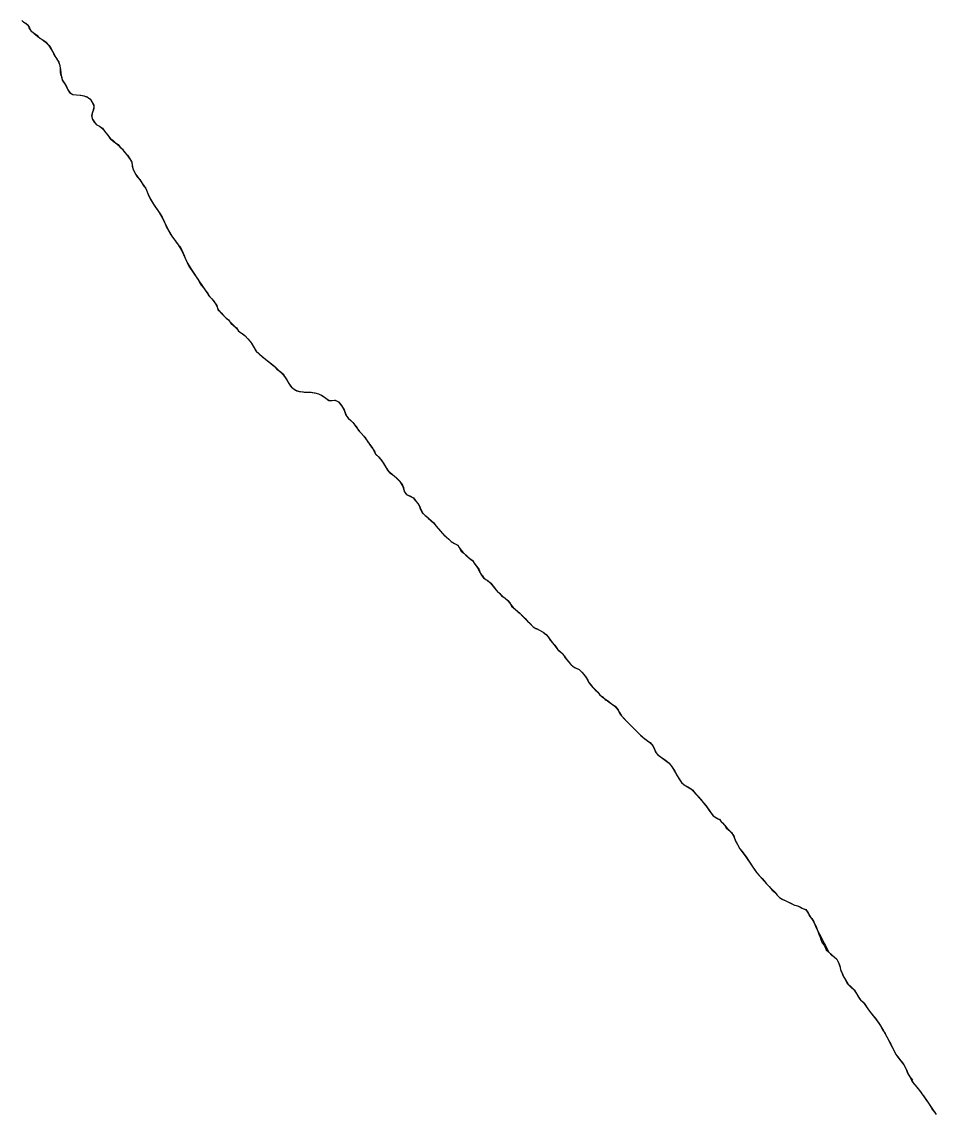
# Model space of a CAD drawing. Header units: inches. Extents: x 11258954 to 11313122, y 3645444 to 3695200.
# Drawn here: x 11298700 to 11300173, y 3671711 to 3673470 of the extents above; entities that cross this region are included whole.
import ezdxf

# ---------------------------------------------------------------- set-up
doc = ezdxf.new("R2010")
doc.units = ezdxf.units.IN
doc.header["$MEASUREMENT"] = 0
for name, color, linetype in [('CorporateLimit', 22, 'Continuous'), ('EnterpriseZone', 103, 'Continuous'), ('VotingPrecinct', 233, 'Continuous'), ('Ward', 133, 'Continuous')]:
    doc.layers.add(name, color=color, linetype=linetype)

msp = doc.modelspace()

# ---------------------------------------------------------------- linework, layer by layer
at = {"layer": 'CorporateLimit'}
msp.add_polyline3d([(11298700, 3673472.5, 0), (11298702, 3673470.5, 0), (11298706, 3673468.5, 0), (11298710, 3673465, 0), (11298712, 3673460, 0), (11298715, 3673455.5, 0), (11298720, 3673452, 0), (11298724, 3673449, 0), (11298724, 3673448.75, 0), (11298728, 3673444.5, 0), (11298734, 3673441.5, 0), (11298739, 3673437.5, 0), (11298744, 3673432.5, 0), (11298747, 3673427, 0), (11298750, 3673422, 0), (11298752, 3673417, 0), (11298756, 3673411.5, 0), (11298759, 3673406, 0), (11298761, 3673400.25, 0), (11298762, 3673395, 0), (11298762, 3673388.75, 0), (11298763, 3673384.25, 0), (11298764, 3673382.75, 0), (11298765, 3673376.75, 0), (11298768, 3673372.25, 0), (11298772, 3673366, 0), (11298774, 3673361, 0), (11298777, 3673356.5, 0), (11298782, 3673353.5, 0), (11298788, 3673353, 0), (11298794, 3673352.5, 0), (11298800, 3673351, 0), (11298805, 3673349.5, 0), (11298805, 3673349.25, 0), (11298810, 3673346.5, 0), (11298813, 3673341.5, 0), (11298816, 3673336.25, 0), (11298816, 3673331, 0), (11298815, 3673326.75, 0), (11298814, 3673325.75, 0), (11298812, 3673319.5, 0), (11298814, 3673313.75, 0), (11298817, 3673309, 0), (11298820, 3673304.75, 0), (11298825, 3673302.5, 0), (11298825, 3673302.25, 0), (11298830, 3673299, 0), (11298833, 3673294.25, 0), (11298838, 3673288.5, 0), (11298842, 3673283, 0), (11298847, 3673279, 0), (11298851, 3673275.5, 0), (11298855, 3673272.5, 0), (11298858, 3673269, 0), (11298862, 3673265, 0), (11298865, 3673261, 0), (11298870, 3673255.5, 0), (11298874, 3673249.5, 0), (11298877, 3673244.25, 0), (11298878, 3673238, 0), (11298880, 3673231.25, 0), (11298883, 3673224.75, 0), (11298886, 3673220.5, 0), (11298890, 3673216.25, 0), (11298893, 3673212, 0), (11298895, 3673208, 0), (11298900, 3673202, 0), (11298902, 3673196.5, 0), (11298904, 3673190.5, 0), (11298907, 3673185, 0), (11298911, 3673178.25, 0), (11298915, 3673172.5, 0), (11298919, 3673166.5, 0), (11298923, 3673161.25, 0), (11298926, 3673155.5, 0), (11298929, 3673150.5, 0), (11298931, 3673145, 0), (11298933, 3673139.5, 0), (11298937, 3673133.25, 0), (11298939, 3673128.5, 0), (11298943, 3673123.5, 0), (11298947, 3673118.5, 0), (11298950, 3673113.5, 0), (11298954, 3673108.75, 0), (11298957, 3673103.5, 0), (11298960, 3673097.75, 0), (11298962, 3673093.25, 0), (11298962, 3673092, 0), (11298964, 3673087, 0), (11298967, 3673081.5, 0), (11298971, 3673074.25, 0), (11298974, 3673070.25, 0), (11298977, 3673065.5, 0), (11298981, 3673059.5, 0), (11298984, 3673055, 0), (11298986, 3673050.5, 0), (11298989, 3673046, 0), (11298994, 3673040.5, 0), (11298995, 3673039, 0), (11298999, 3673034, 0), (11299001, 3673029.5, 0), (11299006, 3673024.25, 0), (11299010, 3673019.25, 0), (11299014, 3673013, 0), (11299016, 3673006.5, 0), (11299021, 3673001.5, 0), (11299025, 3672997.25, 0), (11299029, 3672993, 0), (11299033, 3672990, 0), (11299037, 3672985, 0), (11299041, 3672981.25, 0), (11299046, 3672977.5, 0), (11299049, 3672972, 0), (11299055, 3672968, 0), (11299060, 3672964.5, 0), (11299064, 3672959.5, 0), (11299068, 3672955.25, 0), (11299071, 3672950.75, 0), (11299074, 3672946, 0), (11299077, 3672940, 0), (11299083, 3672935, 0), (11299087, 3672931, 0), (11299092, 3672927.25, 0), (11299096, 3672924, 0), (11299101, 3672920, 0), (11299107, 3672915, 0), (11299111, 3672910.5, 0), (11299116, 3672907, 0), (11299121, 3672903, 0), (11299124, 3672898.5, 0), (11299127, 3672893.5, 0), (11299130, 3672887.5, 0), (11299133, 3672883, 0), (11299136, 3672880, 0), (11299138, 3672879, 0), (11299143, 3672875.5, 0), (11299147, 3672874.75, 0), (11299149, 3672874.5, 0), (11299155, 3672873.75, 0), (11299160, 3672873.5, 0), (11299166, 3672873.5, 0), (11299172, 3672872.5, 0), (11299178, 3672871, 0), (11299184, 3672868, 0), (11299190, 3672863.75, 0), (11299195, 3672860, 0), (11299196, 3672860, 0), (11299200, 3672860, 0), (11299205, 3672860.5, 0), (11299210, 3672858, 0), (11299214, 3672853, 0), (11299218, 3672848, 0), (11299220, 3672843, 0), (11299222, 3672836.5, 0), (11299226, 3672831.5, 0), (11299230, 3672827.75, 0), (11299234, 3672824, 0), (11299236, 3672821.25, 0), (11299239, 3672818, 0), (11299242, 3672812.5, 0), (11299247, 3672807.5, 0), (11299251, 3672802.5, 0), (11299255, 3672797, 0), (11299258, 3672792.75, 0), (11299262, 3672787, 0), (11299265, 3672782.75, 0), (11299268, 3672778.5, 0), (11299270, 3672773.75, 0), (11299275, 3672768.5, 0), (11299279, 3672764.25, 0), (11299282, 3672759.5, 0), (11299286, 3672753.75, 0), (11299289, 3672748, 0), (11299293, 3672743.5, 0), (11299298, 3672740.5, 0), (11299303, 3672736, 0), (11299307, 3672732, 0), (11299312, 3672726.25, 0), (11299315, 3672720, 0), (11299316, 3672713.5, 0), (11299320, 3672708.5, 0), (11299326, 3672705.75, 0), (11299330, 3672703.5, 0), (11299331, 3672703.25, 0), (11299334, 3672699.5, 0), (11299337, 3672695, 0), (11299339, 3672692.75, 0), (11299340, 3672690.75, 0), (11299342, 3672685.5, 0), (11299345, 3672679.25, 0), (11299350, 3672675, 0), (11299354, 3672671.25, 0), (11299355.1875, 3672670.3595, 0), (11299356, 3672669.75, 0), (11299360.178, 3672666.09, 0), (11299364, 3672662.75, 0), (11299367, 3672658, 0), (11299371, 3672653.75, 0), (11299376, 3672648, 0), (11299380, 3672644, 0), (11299380, 3672643.5, 0), (11299384, 3672640, 0), (11299388, 3672636.5, 0), (11299393, 3672632, 0), (11299397, 3672629.5, 0), (11299403, 3672626.5, 0), (11299405, 3672622, 0), (11299408, 3672617.5, 0), (11299412, 3672614, 0), (11299417, 3672609.5, 0), (11299422, 3672605, 0), (11299426, 3672602.25, 0), (11299430, 3672596.5, 0), (11299433, 3672592, 0), (11299436, 3672587.5, 0), (11299438, 3672583, 0), (11299441, 3672578.75, 0), (11299441, 3672578.5, 0), (11299442, 3672577.5, 0), (11299445, 3672573.25, 0), (11299450, 3672570.5, 0), (11299454, 3672567, 0), (11299458, 3672562.5, 0), (11299462, 3672557.25, 0), (11299466, 3672552.5, 0), (11299470, 3672548.75, 0), (11299473, 3672545.5, 0), (11299478, 3672541.75, 0), (11299483, 3672537.5, 0), (11299487, 3672533.25, 0), (11299489, 3672528.75, 0), (11299493, 3672524.75, 0), (11299498, 3672520.75, 0), (11299503, 3672516.75, 0), (11299507, 3672512.5, 0), (11299511, 3672508.5, 0), (11299515, 3672504.5, 0), (11299519, 3672500.5, 0), (11299524, 3672495.25, 0), (11299528, 3672492.75, 0), (11299529, 3672492.5, 0), (11299534, 3672489.75, 0), (11299540, 3672486.5, 0), (11299545, 3672483, 0), (11299548, 3672479, 0), (11299551, 3672474, 0), (11299555, 3672469.25, 0), (11299559, 3672465.5, 0), (11299563, 3672459.5, 0), (11299568, 3672455, 0), (11299572, 3672451.25, 0), (11299575, 3672445.75, 0), (11299579, 3672441, 0), (11299583, 3672436.5, 0), (11299587, 3672431.75, 0), (11299592, 3672429.25, 0), (11299598, 3672426.25, 0), (11299603, 3672421.75, 0), (11299607, 3672416.5, 0), (11299611, 3672411, 0), (11299613, 3672406, 0), (11299616, 3672401.75, 0), (11299620, 3672397.5, 0), (11299624, 3672393.75, 0), (11299624, 3672393.5, 0), (11299628, 3672390, 0), (11299631, 3672386.25, 0), (11299635, 3672382.5, 0), (11299641, 3672378, 0), (11299645, 3672375.25, 0), (11299650, 3672371.25, 0), (11299656, 3672367.25, 0), (11299661, 3672361.5, 0), (11299663, 3672357, 0), (11299666, 3672352, 0), (11299670, 3672348.25, 0), (11299674, 3672343, 0), (11299679, 3672338.25, 0), (11299683, 3672334.5, 0), (11299688, 3672329.5, 0), (11299693, 3672324.5, 0), (11299697, 3672320.75, 0), (11299701, 3672317, 0), (11299707, 3672312.5, 0), (11299708, 3672311.5, 0), (11299712, 3672309, 0), (11299716, 3672305, 0), (11299717, 3672303, 0), (11299719, 3672299.5, 0), (11299721, 3672293.25, 0), (11299725, 3672289, 0), (11299729, 3672285.5, 0), (11299735, 3672282, 0), (11299739, 3672279, 0), (11299743, 3672275.25, 0), (11299746, 3672271.25, 0), (11299749, 3672267.25, 0), (11299752, 3672262.5, 0), (11299755, 3672256.5, 0), (11299759, 3672250.25, 0), (11299762, 3672246, 0), (11299766, 3672241, 0), (11299772, 3672238, 0), (11299777, 3672235, 0), (11299781, 3672232, 0), (11299785, 3672226.5, 0), (11299790, 3672221, 0), (11299794, 3672217, 0), (11299798, 3672212, 0), (11299802, 3672207, 0), (11299806, 3672202, 0), (11299806, 3672201.25, 0), (11299810, 3672195.5, 0), (11299814, 3672190.75, 0), (11299819, 3672187.5, 0), (11299822, 3672185.75, 0), (11299824, 3672185, 0), (11299827, 3672181, 0), (11299832, 3672176, 0), (11299835, 3672171.5, 0), (11299839, 3672167.75, 0), (11299843, 3672163.75, 0), (11299847, 3672158.5, 0), (11299849, 3672152.75, 0), (11299850, 3672150, 0), (11299852, 3672146.5, 0), (11299854, 3672142.5, 0), (11299857, 3672137.5, 0), (11299860, 3672133.5, 0), (11299864, 3672129, 0), (11299868, 3672123, 0), (11299871, 3672118.5, 0), (11299874, 3672114, 0), (11299878, 3672107.75, 0), (11299881, 3672103, 0), (11299884, 3672098.5, 0), (11299888, 3672094.5, 0), (11299893, 3672089.25, 0), (11299896, 3672085.5, 0), (11299900, 3672081, 0), (11299904, 3672076.5, 0), (11299909, 3672071, 0), (11299914, 3672067, 0), (11299917, 3672063, 0), (11299921, 3672059, 0), (11299926, 3672055.5, 0), (11299933, 3672052.5, 0), (11299939, 3672050, 0), (11299945, 3672046.75, 0), (11299950, 3672045.5, 0), (11299951, 3672045, 0), (11299957, 3672042, 0), (11299963, 3672039.5, 0), (11299967, 3672034.5, 0), (11299969, 3672029, 0), (11299973, 3672025, 0), (11299976, 3672019.5, 0), (11299979, 3672012.75, 0), (11299982, 3672006, 0), (11299985, 3672000, 0), (11300000, 3671970.75, 0), (11300005, 3671965.75, 0), (11300009, 3671963.25, 0), (11300013, 3671959.75, 0), (11300016, 3671954.25, 0), (11300018, 3671949, 0), (11300019, 3671943, 0), (11300021, 3671938, 0), (11300023, 3671933, 0), (11300027, 3671926, 0), (11300031, 3671919.75, 0), (11300036, 3671915, 0), (11300041, 3671910.25, 0), (11300045, 3671904.5, 0), (11300047, 3671900, 0), (11300050, 3671895, 0), (11300057, 3671888.5, 0), (11300063, 3671879.5, 0), (11300069, 3671871.5, 0), (11300076, 3671863.25, 0), (11300083, 3671853.25, 0), (11300087, 3671845.25, 0), (11300091, 3671839.5, 0), (11300097, 3671827.75, 0), (11300100, 3671822.5, 0), (11300104, 3671815.25, 0), (11300108, 3671806, 0), (11300113, 3671799.25, 0), (11300121, 3671789.25, 0), (11300125, 3671782.25, 0), (11300127, 3671775.75, 0), (11300130, 3671771, 0), (11300135, 3671761.5, 0), (11300142, 3671753, 0), (11300149, 3671744.75, 0), (11300150, 3671742.5, 0), (11300153, 3671739.25, 0), (11300160, 3671729.25, 0), (11300166, 3671719.25, 0), (11300172, 3671711, 0)], dxfattribs=at)
at = {"layer": 'EnterpriseZone'}
msp.add_polyline3d([(11298702.43, 3673470.56, 0), (11298704.628, 3673468.9055, 0), (11298706.45, 3673468.55, 0), (11298708.786, 3673466.115, 0), (11298710.8005, 3673463.6665, 0), (11298712.139, 3673460.6145, 0), (11298714.4875, 3673456.675, 0), (11298719.5325, 3673452.336, 0), (11298723.3215, 3673449.074, 0), (11298727.909, 3673445.033, 0), (11298732.7665, 3673442.014, 0), (11298737.416, 3673438.3025, 0), (11298742.886, 3673433.1, 0), (11298747.6715, 3673425.609, 0), (11298751.335, 3673418.745, 0), (11298756.3985, 3673410.5175, 0), (11298759.491, 3673405.4065, 0), (11298761.373, 3673399.1565, 0), (11298762.309, 3673393.4115, 0), (11298762.6735, 3673387.718, 0), (11298763.9205, 3673381.0445, 0), (11298765.023, 3673376.647, 0), (11298769.5655, 3673369.686, 0), (11298773.5035, 3673361.8975, 0), (11298777.1235, 3673356.5495, 0), (11298782.3, 3673353.55, 0), (11298788.062, 3673352.8375, 0), (11298795.173, 3673352.2835, 0), (11298800.341, 3673351.002, 0), (11298807.429, 3673348.0635, 0), (11298810.9545, 3673345.2395, 0), (11298815.65, 3673336.2, 0), (11298815.7645, 3673333.305, 0), (11298815.127, 3673328.4575, 0), (11298813.334, 3673322.299, 0), (11298812.6225, 3673318.8855, 0), (11298813.3905, 3673314.391, 0), (11298816.707, 3673308.9925, 0), (11298821.0225, 3673304.5225, 0), (11298824.9785, 3673302.421, 0), (11298830.276, 3673298.2265, 0), (11298833.376, 3673294.3305, 0), (11298840.099, 3673285.735, 0), (11298842.9115, 3673281.7305, 0), (11298847.3425, 3673278.368, 0), (11298852.9805, 3673274.0175, 0), (11298857.475, 3673269.879, 0), (11298862.359, 3673264.572, 0), (11298866.5035, 3673259.1435, 0), (11298870.7965, 3673253.9175, 0), (11298871.9745, 3673252.21, 0), (11298874.4915, 3673248.562, 0), (11298876.004, 3673246.0805, 0), (11298877.199, 3673243.9345, 0), (11298879.08, 3673233.961, 0), (11298882.9, 3673224.8, 0), (11298889.992, 3673215.9105, 0), (11298894.6745, 3673209.1535, 0), (11298899.6695, 3673201.721, 0), (11298902.856, 3673193.627, 0), (11298907.3675, 3673184.56, 0), (11298912.1965, 3673176.767, 0), (11298921.392, 3673163.307, 0), (11298925.543, 3673155.5165, 0), (11298930.536, 3673146.6205, 0), (11298936.2035, 3673134.3775, 0), (11298941.6605, 3673124.921, 0), (11298951.9335, 3673111.053, 0), (11298958.056, 3673101.3685, 0), (11298969.3085, 3673076.5595, 0), (11298983.178, 3673056.097, 0), (11299001.4185, 3673029.1545, 0), (11299009.242, 3673020.065, 0), (11299012.0325, 3673015.6575, 0), (11299014.0945, 3673011.819, 0), (11299015.5355, 3673008.5955, 0), (11299017.6395, 3673005.0415, 0), (11299021.361, 3673000.628, 0), (11299025.692, 3672996.6785, 0), (11299032.5945, 3672990.188, 0), (11299042.1205, 3672980.64, 0), (11299050.789, 3672970.897, 0), (11299055.7565, 3672967.38, 0), (11299059.3605, 3672965.115, 0), (11299063.715, 3672960.2415, 0), (11299068.353, 3672955.0095, 0), (11299069.0425, 3672953.9255, 0), (11299071.14, 3672950.6265, 0), (11299077.642, 3672939.782, 0), (11299082.101, 3672935.886, 0), (11299088.2985, 3672930.126, 0), (11299097.41, 3672922.8265, 0), (11299105.153, 3672916.7985, 0), (11299108.0865, 3672914.336, 0), (11299109.095, 3672913.214, 0), (11299113.89, 3672908.642, 0), (11299118.4725, 3672904.82, 0), (11299123.3745, 3672899.045, 0), (11299126.3675, 3672894.017, 0), (11299130.1375, 3672887.259, 0), (11299134.4995, 3672881.8385, 0), (11299141.182, 3672876.6955, 0), (11299147.508, 3672874.674, 0), (11299154.009, 3672873.929, 0), (11299161.529, 3672873.562, 0), (11299167.653, 3672873.228, 0), (11299174.271, 3672872.0495, 0), (11299178.0375, 3672870.942, 0), (11299183.62, 3672868.145, 0), (11299189.6435, 3672863.682, 0), (11299194.8, 3672859.95, 0), (11299200.0835, 3672859.85, 0), (11299203.87, 3672860.3885, 0), (11299206.758, 3672859.829, 0), (11299210.622, 3672857.391, 0), (11299215.23, 3672851.785, 0), (11299219.3155, 3672844.829, 0), (11299221.456, 3672839.3045, 0), (11299224.329, 3672833.577, 0), (11299226.1715, 3672831.186, 0), (11299229.227, 3672828.7035, 0), (11299233.3495, 3672824.6365, 0), (11299236.769, 3672820.594, 0), (11299244.1515, 3672810.122, 0), (11299252.53, 3672800.7525, 0), (11299258.244, 3672792.173, 0), (11299260.4975, 3672788.99, 0), (11299265.2475, 3672783.1765, 0), (11299267.327, 3672778.8695, 0), (11299269.393, 3672775.2695, 0), (11299269.9245, 3672774.327, 0), (11299271.6885, 3672772.259, 0), (11299274.0435, 3672769.68, 0), (11299277.2955, 3672766.2755, 0), (11299281.2085, 3672761.192, 0), (11299284.3275, 3672756.078, 0), (11299287.1005, 3672751.618, 0), (11299289.136, 3672748.687, 0), (11299290.344, 3672746.9465, 0), (11299296.728, 3672741.26, 0), (11299300.631, 3672738.188, 0), (11299304.379, 3672734.64, 0), (11299309.071, 3672729.3895, 0), (11299314.0545, 3672721.2125, 0), (11299315.4465, 3672716.1555, 0), (11299316.3745, 3672713.021, 0), (11299318.8695, 3672709.7165, 0), (11299320.577, 3672708.161, 0), (11299321.754, 3672707.607, 0), (11299330.6, 3672703.2, 0), (11299334.525, 3672698.607, 0), (11299337.86, 3672693.937, 0), (11299341.058, 3672688.951, 0), (11299342.5, 3672685.65, 0), (11299344.3955, 3672681.4665, 0), (11299345.6855, 3672678.9645, 0), (11299354.9515, 3672670.355, 0), (11299363.08, 3672663.1795, 0), (11299367.393, 3672657.602, 0), (11299374.6335, 3672649.48, 0), (11299377.979, 3672645.817, 0), (11299391.7135, 3672633.0375, 0), (11299397.3425, 3672629.3525, 0), (11299402.6115, 3672626.6455, 0), (11299404.6245, 3672623.204, 0), (11299407.1145, 3672619.3475, 0), (11299410.52, 3672615.4695, 0), (11299415.3825, 3672610.791, 0), (11299422.1645, 3672604.694, 0), (11299426.4, 3672602.2, 0), (11299429.2415, 3672597.478, 0), (11299432.321, 3672592.943, 0), (11299435.1, 3672589.951, 0), (11299436.6215, 3672587.0065, 0), (11299438.0765, 3672583.826, 0), (11299439.825, 3672579.3135, 0), (11299444.0815, 3672574.4435, 0), (11299447.603, 3672571.714, 0), (11299451.3725, 3672569.166, 0), (11299455.47, 3672565.6135, 0), (11299461.408, 3672558.118, 0), (11299463.958, 3672554.9015, 0), (11299469.4765, 3672548.9235, 0), (11299483.84, 3672536.3985, 0), (11299491.658, 3672526.3825, 0), (11299502.377, 3672517.501, 0), (11299506.9, 3672512.65, 0), (11299519.333, 3672499.81, 0), (11299523.8, 3672495.3, 0), (11299528.25, 3672492.75, 0), (11299533.038, 3672490.376, 0), (11299539.85, 3672486.6, 0), (11299541.5325, 3672485.309, 0), (11299545.5715, 3672482.209, 0), (11299549.241, 3672477.367, 0), (11299550.7745, 3672475.1695, 0), (11299552.7295, 3672472.3675, 0), (11299557.237, 3672466.937, 0), (11299560.638, 3672462.4725, 0), (11299564.0495, 3672457.574, 0), (11299568.619, 3672454.2445, 0), (11299571.227, 3672451.8275, 0), (11299572.737, 3672449.769, 0), (11299573.655, 3672448.5175, 0), (11299575.7835, 3672445.358, 0), (11299580.149, 3672439.644, 0), (11299580.949, 3672438.6875, 0), (11299585.0335, 3672433.8045, 0), (11299590.566, 3672429.8355, 0), (11299595.5535, 3672427.4795, 0), (11299598.05, 3672426.3, 0), (11299601.9005, 3672422.532, 0), (11299602.365, 3672422.0075, 0), (11299608.256, 3672415.368, 0), (11299612.008, 3672409.5125, 0), (11299614.0575, 3672404.9165, 0), (11299618.798, 3672399.2715, 0), (11299627.9015, 3672389.744, 0), (11299629.8325, 3672387.7145, 0), (11299634.7765, 3672382.518, 0), (11299635.574, 3672383.188, 0), (11299639.7055, 3672378.0705, 0), (11299641.7485, 3672377.0755, 0), (11299643.3425, 3672376.2995, 0), (11299646.173, 3672374.086, 0), (11299647.8395, 3672372.7825, 0), (11299653.9045, 3672368.545, 0), (11299658.272, 3672364.3885, 0), (11299661.446, 3672359.662, 0), (11299663.223, 3672356.0955, 0), (11299665.626, 3672352.219, 0), (11299671.7815, 3672345.8, 0), (11299681.0775, 3672336.436, 0), (11299694.2185, 3672323.565, 0), (11299701.2145, 3672316.6715, 0), (11299705.771, 3672313.361, 0), (11299712.5, 3672309, 0), (11299714.6135, 3672306.307, 0), (11299716.415, 3672303.5265, 0), (11299719.7345, 3672296.343, 0), (11299722.4005, 3672291.699, 0), (11299726.2885, 3672288.0345, 0), (11299735.136, 3672281.6885, 0), (11299741.5265, 3672276.441, 0), (11299743.346, 3672274.5915, 0), (11299747.2115, 3672270.1675, 0), (11299751.6205, 3672262.791, 0), (11299754.7055, 3672257.2125, 0), (11299759.077, 3672249.8145, 0), (11299762.723, 3672244.549, 0), (11299767.0685, 3672240.421, 0), (11299772.5535, 3672237.6255, 0), (11299777.6875, 3672234.204, 0), (11299783.755, 3672228.437, 0), (11299802.45, 3672206.95, 0), (11299809.4735, 3672196.4855, 0), (11299814.001, 3672190.4635, 0), (11299819.771, 3672186.807, 0), (11299824.378, 3672184.1705, 0), (11299828.7215, 3672179.446, 0), (11299835.7245, 3672171.0925, 0), (11299843.2, 3672163.7, 0), (11299846.128, 3672159.2225, 0), (11299849.454, 3672151.7835, 0), (11299850.9035, 3672148.3165, 0), (11299855.304, 3672140.678, 0), (11299857.1225, 3672137.2275, 0), (11299866.6045, 3672124.6915, 0), (11299883.6105, 3672099.327, 0), (11299892.589, 3672089.6235, 0), (11299896.6545, 3672085.1905, 0), (11299899.903, 3672080.7885, 0), (11299911.389, 3672069.108, 0), (11299917.275, 3672062.9275, 0), (11299920.9585, 3672058.9985, 0), (11299923.9735, 3672057.062, 0), (11299928.729, 3672054.4835, 0), (11299935.512, 3672051.4295, 0), (11299943.949, 3672047.04, 0), (11299947.5785, 3672045.903, 0), (11299951.2, 3672044.95, 0), (11299954.595, 3672043.209, 0), (11299958.604, 3672041.273, 0), (11299963.05, 3672039.2125, 0), (11299965.9995, 3672035.526, 0), (11299969.002, 3672029.8365, 0), (11299970.6885, 3672027.352, 0), (11299974.4755, 3672022.005, 0), (11299977.9155, 3672015.8455, 0), (11299979.61, 3672012.2605, 0), (11299984.05, 3672000, 0), (11299986.106, 3671995.0905, 0), (11299987.52, 3671991.134, 0), (11299988.921, 3671986.9085, 0), (11299993.17, 3671981.258, 0), (11299996.213, 3671974.62, 0), (11299999.7, 3671971.17, 0), (11300009.584, 3671962.7235, 0), (11300012.891, 3671959.334, 0), (11300014.6505, 3671956.4195, 0), (11300016.464, 3671952.7465, 0), (11300018.0735, 3671947.787, 0), (11300019.7995, 3671941.164, 0), (11300022.646, 3671934.079, 0), (11300026.592, 3671926.535, 0), (11300030.6, 3671919.85, 0), (11300036.371, 3671914.1675, 0), (11300041.0035, 3671909.572, 0), (11300045.2335, 3671903.3075, 0), (11300048.4265, 3671897.681, 0), (11300051.0465, 3671894.0085, 0), (11300055.376, 3671890.075, 0), (11300058.4305, 3671886.2805, 0), (11300060.2525, 3671883.325, 0), (11300063.908, 3671877.91, 0), (11300069.831, 3671870.561, 0), (11300077.6145, 3671860.669, 0), (11300083.5265, 3671851.847, 0), (11300088.083, 3671844.317, 0), (11300088.9635, 3671842.8615, 0), (11300093.685, 3671834.583, 0), (11300102.3295, 3671817.805, 0), (11300103.391, 3671815.7675, 0), (11300108.4615, 3671806.034, 0), (11300111.4305, 3671801.944, 0), (11300115.748, 3671796.2685, 0), (11300116.545, 3671795.2205, 0), (11300120.3745, 3671790.3315, 0), (11300123.967, 3671784.4995, 0), (11300125.4365, 3671781.1275, 0), (11300125.717, 3671780.484, 0), (11300126.3085, 3671778.348, 0), (11300129.091, 3671771.8925, 0), (11300135.108, 3671764.4395, 0), (11300133.3465, 3671764.223, 0), (11300134.2675, 3671762.579, 0), (11300138.344, 3671757.3315, 0), (11300139.7205, 3671755.6855, 0), (11300140.589, 3671754.647, 0), (11300144.1895, 3671750.3935, 0), (11300149.204, 3671744.3625, 0), (11300150.1, 3671742.4, 0), (11300153.437, 3671738.1215, 0), (11300156.758, 3671733.5725, 0), (11300160.861, 3671727.6175, 0), (11300164.475, 3671721.341, 0), (11300167.5095, 3671716.979, 0), (11300171.027, 3671712.5885, 0), (11300173.191, 3671709.3395, 0)], dxfattribs=at)
at = {"layer": 'VotingPrecinct'}
msp.add_polyline3d([(11298700, 3673472.5, 0), (11298702, 3673470.5, 0), (11298706, 3673468.5, 0), (11298710, 3673465, 0), (11298712, 3673460, 0), (11298715, 3673455.5, 0), (11298720, 3673452, 0), (11298724, 3673449, 0), (11298724, 3673448.75, 0), (11298728, 3673444.5, 0), (11298734, 3673441.5, 0), (11298739, 3673437.5, 0), (11298744, 3673432.5, 0), (11298747, 3673427, 0), (11298750, 3673422, 0), (11298752, 3673417, 0), (11298756, 3673411.5, 0), (11298759, 3673406, 0), (11298761, 3673400.25, 0), (11298762, 3673395, 0), (11298762, 3673388.75, 0), (11298763, 3673384.25, 0), (11298764, 3673382.75, 0), (11298765, 3673376.75, 0), (11298768, 3673372.25, 0), (11298772, 3673366, 0), (11298774, 3673361, 0), (11298777, 3673356.5, 0), (11298782, 3673353.5, 0), (11298788, 3673353, 0), (11298794, 3673352.5, 0), (11298800, 3673351, 0), (11298805, 3673349.5, 0), (11298805, 3673349.25, 0), (11298810, 3673346.5, 0), (11298813, 3673341.5, 0), (11298816, 3673336.25, 0), (11298816, 3673331, 0), (11298815, 3673326.75, 0), (11298814, 3673325.75, 0), (11298812, 3673319.5, 0), (11298814, 3673313.75, 0), (11298817, 3673309, 0), (11298820, 3673304.75, 0), (11298825, 3673302.5, 0), (11298825, 3673302.25, 0), (11298830, 3673299, 0), (11298833, 3673294.25, 0), (11298838, 3673288.5, 0), (11298842, 3673283, 0), (11298847, 3673279, 0), (11298851, 3673275.5, 0), (11298855, 3673272.5, 0), (11298858, 3673269, 0), (11298862, 3673265, 0), (11298865, 3673261, 0), (11298870, 3673255.5, 0), (11298874, 3673249.5, 0), (11298877, 3673244.25, 0), (11298878, 3673238, 0), (11298880, 3673231.25, 0), (11298883, 3673224.75, 0), (11298886, 3673220.5, 0), (11298890, 3673216.25, 0), (11298893, 3673212, 0), (11298895, 3673208, 0), (11298900, 3673202, 0), (11298902, 3673196.5, 0), (11298904, 3673190.5, 0), (11298907, 3673185, 0), (11298911, 3673178.25, 0), (11298915, 3673172.5, 0), (11298919, 3673166.5, 0), (11298923, 3673161.25, 0), (11298926, 3673155.5, 0), (11298929, 3673150.5, 0), (11298931, 3673145, 0), (11298933, 3673139.5, 0), (11298937, 3673133.25, 0), (11298939, 3673128.5, 0), (11298943, 3673123.5, 0), (11298947, 3673118.5, 0), (11298950, 3673113.5, 0), (11298954, 3673108.75, 0), (11298957, 3673103.5, 0), (11298960, 3673097.75, 0), (11298962, 3673093.25, 0), (11298962, 3673092, 0), (11298964, 3673087, 0), (11298967, 3673081.5, 0), (11298971, 3673074.25, 0), (11298974, 3673070.25, 0), (11298977, 3673065.5, 0), (11298981, 3673059.5, 0), (11298984, 3673055, 0), (11298986, 3673050.5, 0), (11298989, 3673046, 0), (11298994, 3673040.5, 0), (11298995, 3673039, 0), (11298999, 3673034, 0), (11299001, 3673029.5, 0), (11299006, 3673024.25, 0), (11299010, 3673019.25, 0), (11299014, 3673013, 0), (11299016, 3673006.5, 0), (11299021, 3673001.5, 0), (11299025, 3672997.25, 0), (11299029, 3672993, 0), (11299033, 3672990, 0), (11299037, 3672985, 0), (11299041, 3672981.25, 0), (11299046, 3672977.5, 0), (11299049, 3672972, 0), (11299055, 3672968, 0), (11299060, 3672964.5, 0), (11299064, 3672959.5, 0), (11299068, 3672955.25, 0), (11299071, 3672950.75, 0), (11299074, 3672946, 0), (11299077, 3672940, 0), (11299083, 3672935, 0), (11299087, 3672931, 0), (11299092, 3672927.25, 0), (11299096, 3672924, 0), (11299101, 3672920, 0), (11299107, 3672915, 0), (11299111, 3672910.5, 0), (11299116, 3672907, 0), (11299121, 3672903, 0), (11299124, 3672898.5, 0), (11299127, 3672893.5, 0), (11299130, 3672887.5, 0), (11299133, 3672883, 0), (11299136, 3672880, 0), (11299138, 3672879, 0), (11299143, 3672875.5, 0), (11299147, 3672874.75, 0), (11299149, 3672874.5, 0), (11299155, 3672873.75, 0), (11299160, 3672873.5, 0), (11299166, 3672873.5, 0), (11299172, 3672872.5, 0), (11299178, 3672871, 0), (11299184, 3672868, 0), (11299190, 3672863.75, 0), (11299195, 3672860, 0), (11299196, 3672860, 0), (11299200, 3672860, 0), (11299205, 3672860.5, 0), (11299210, 3672858, 0), (11299214, 3672853, 0), (11299218, 3672848, 0), (11299220, 3672843, 0), (11299222, 3672836.5, 0), (11299226, 3672831.5, 0), (11299230, 3672827.75, 0), (11299234, 3672824, 0), (11299236, 3672821.25, 0), (11299239, 3672818, 0), (11299242, 3672812.5, 0), (11299247, 3672807.5, 0), (11299251, 3672802.5, 0), (11299255, 3672797, 0), (11299258, 3672792.75, 0), (11299262, 3672787, 0), (11299265, 3672782.75, 0), (11299268, 3672778.5, 0), (11299270, 3672773.75, 0), (11299275, 3672768.5, 0), (11299279, 3672764.25, 0), (11299282, 3672759.5, 0), (11299286, 3672753.75, 0), (11299289, 3672748, 0), (11299293, 3672743.5, 0), (11299298, 3672740.5, 0), (11299303, 3672736, 0), (11299307, 3672732, 0), (11299312, 3672726.25, 0), (11299315, 3672720, 0), (11299316, 3672713.5, 0), (11299320, 3672708.5, 0), (11299326, 3672705.75, 0), (11299330, 3672703.5, 0), (11299331, 3672703.25, 0), (11299334, 3672699.5, 0), (11299337, 3672695, 0), (11299339, 3672692.75, 0), (11299340, 3672690.75, 0), (11299342, 3672685.5, 0), (11299345, 3672679.25, 0), (11299350, 3672675, 0), (11299354, 3672671.25, 0), (11299356, 3672669.75, 0), (11299360.178, 3672666.09, 0), (11299364, 3672662.75, 0), (11299367, 3672658, 0), (11299371, 3672653.75, 0), (11299376, 3672648, 0), (11299380, 3672644, 0), (11299380, 3672643.5, 0), (11299384, 3672640, 0), (11299388, 3672636.5, 0), (11299393, 3672632, 0), (11299397, 3672629.5, 0), (11299403, 3672626.5, 0), (11299405, 3672622, 0), (11299408, 3672617.5, 0), (11299412, 3672614, 0), (11299417, 3672609.5, 0), (11299422, 3672605, 0), (11299426, 3672602.25, 0), (11299430, 3672596.5, 0), (11299433, 3672592, 0), (11299436, 3672587.5, 0), (11299438, 3672583, 0), (11299441, 3672578.75, 0), (11299441, 3672578.5, 0), (11299442, 3672577.5, 0), (11299445, 3672573.25, 0), (11299450, 3672570.5, 0), (11299454, 3672567, 0), (11299458, 3672562.5, 0), (11299462, 3672557.25, 0), (11299466, 3672552.5, 0), (11299470, 3672548.75, 0), (11299473, 3672545.5, 0), (11299478, 3672541.75, 0), (11299483, 3672537.5, 0), (11299487, 3672533.25, 0), (11299489, 3672528.75, 0), (11299493, 3672524.75, 0), (11299498, 3672520.75, 0), (11299503, 3672516.75, 0), (11299507, 3672512.5, 0), (11299511, 3672508.5, 0), (11299515, 3672504.5, 0), (11299519, 3672500.5, 0), (11299524, 3672495.25, 0), (11299528, 3672492.75, 0), (11299529, 3672492.5, 0), (11299534, 3672489.75, 0), (11299540, 3672486.5, 0), (11299545, 3672483, 0), (11299548, 3672479, 0), (11299551, 3672474, 0), (11299555, 3672469.25, 0), (11299559, 3672465.5, 0), (11299563, 3672459.5, 0), (11299568, 3672455, 0), (11299572, 3672451.25, 0), (11299575, 3672445.75, 0), (11299579, 3672441, 0), (11299583, 3672436.5, 0), (11299587, 3672431.75, 0), (11299592, 3672429.25, 0), (11299598, 3672426.25, 0), (11299603, 3672421.75, 0), (11299607, 3672416.5, 0), (11299611, 3672411, 0), (11299613, 3672406, 0), (11299616, 3672401.75, 0), (11299620, 3672397.5, 0), (11299624, 3672393.75, 0), (11299624, 3672393.5, 0), (11299628, 3672390, 0), (11299631, 3672386.25, 0), (11299635, 3672382.5, 0), (11299641, 3672378, 0), (11299645, 3672375.25, 0), (11299650, 3672371.25, 0), (11299656, 3672367.25, 0), (11299661, 3672361.5, 0), (11299663, 3672357, 0), (11299666, 3672352, 0), (11299670, 3672348.25, 0), (11299674, 3672343, 0), (11299679, 3672338.25, 0), (11299683, 3672334.5, 0), (11299688, 3672329.5, 0), (11299693, 3672324.5, 0), (11299697, 3672320.75, 0), (11299701, 3672317, 0), (11299707, 3672312.5, 0), (11299708, 3672311.5, 0), (11299712, 3672309, 0), (11299716, 3672305, 0), (11299717, 3672303, 0), (11299719, 3672299.5, 0), (11299721, 3672293.25, 0), (11299725, 3672289, 0), (11299729, 3672285.5, 0), (11299735, 3672282, 0), (11299739, 3672279, 0), (11299743, 3672275.25, 0), (11299746, 3672271.25, 0), (11299749, 3672267.25, 0), (11299752, 3672262.5, 0), (11299755, 3672256.5, 0), (11299759, 3672250.25, 0), (11299762, 3672246, 0), (11299766, 3672241, 0), (11299772, 3672238, 0), (11299777, 3672235, 0), (11299781, 3672232, 0), (11299785, 3672226.5, 0), (11299790, 3672221, 0), (11299794, 3672217, 0), (11299798, 3672212, 0), (11299802, 3672207, 0), (11299806, 3672202, 0), (11299806, 3672201.25, 0), (11299810, 3672195.5, 0), (11299814, 3672190.75, 0), (11299819, 3672187.5, 0), (11299822, 3672185.75, 0), (11299824, 3672185, 0), (11299827, 3672181, 0), (11299832, 3672176, 0), (11299835, 3672171.5, 0), (11299839, 3672167.75, 0), (11299843, 3672163.75, 0), (11299847, 3672158.5, 0), (11299849, 3672152.75, 0), (11299850, 3672150, 0), (11299852, 3672146.5, 0), (11299854, 3672142.5, 0), (11299857, 3672137.5, 0), (11299860, 3672133.5, 0), (11299864, 3672129, 0), (11299868, 3672123, 0), (11299871, 3672118.5, 0), (11299874, 3672114, 0), (11299878, 3672107.75, 0), (11299881, 3672103, 0), (11299884, 3672098.5, 0), (11299888, 3672094.5, 0), (11299893, 3672089.25, 0), (11299896, 3672085.5, 0), (11299900, 3672081, 0), (11299904, 3672076.5, 0), (11299909, 3672071, 0), (11299914, 3672067, 0), (11299917, 3672063, 0), (11299921, 3672059, 0), (11299926, 3672055.5, 0), (11299933, 3672052.5, 0), (11299939, 3672050, 0), (11299945, 3672046.75, 0), (11299950, 3672045.5, 0), (11299951, 3672045, 0), (11299957, 3672042, 0), (11299963, 3672039.5, 0), (11299967, 3672034.5, 0), (11299969, 3672029, 0), (11299973, 3672025, 0), (11299976, 3672019.5, 0), (11299979, 3672012.75, 0), (11299982, 3672006, 0), (11299985, 3672000, 0), (11300000, 3671970.75, 0), (11300005, 3671965.75, 0), (11300009, 3671963.25, 0), (11300013, 3671959.75, 0), (11300016, 3671954.25, 0), (11300018, 3671949, 0), (11300019, 3671943, 0), (11300021, 3671938, 0), (11300023, 3671933, 0), (11300027, 3671926, 0), (11300031, 3671919.75, 0), (11300036, 3671915, 0), (11300041, 3671910.25, 0), (11300045, 3671904.5, 0), (11300047, 3671900, 0), (11300050, 3671895, 0), (11300057, 3671888.5, 0), (11300063, 3671879.5, 0), (11300069, 3671871.5, 0), (11300076, 3671863.25, 0), (11300083, 3671853.25, 0), (11300087, 3671845.25, 0), (11300091, 3671839.5, 0), (11300097, 3671827.75, 0), (11300100, 3671822.5, 0), (11300104, 3671815.25, 0), (11300108, 3671806, 0), (11300113, 3671799.25, 0), (11300121, 3671789.25, 0), (11300125, 3671782.25, 0), (11300127, 3671775.75, 0), (11300130, 3671771, 0), (11300135, 3671761.5, 0), (11300142, 3671753, 0), (11300149, 3671744.75, 0), (11300150, 3671742.5, 0), (11300153, 3671739.25, 0), (11300160, 3671729.25, 0), (11300166, 3671719.25, 0), (11300172, 3671711, 0)], dxfattribs=at)
at = {"layer": 'Ward'}
msp.add_polyline3d([(11298700, 3673472.5, 0), (11298702, 3673470.5, 0), (11298706, 3673468.5, 0), (11298710, 3673465, 0), (11298712, 3673460, 0), (11298715, 3673455.5, 0), (11298720, 3673452, 0), (11298724, 3673449, 0), (11298724, 3673448.75, 0), (11298728, 3673444.5, 0), (11298734, 3673441.5, 0), (11298739, 3673437.5, 0), (11298744, 3673432.5, 0), (11298747, 3673427, 0), (11298750, 3673422, 0), (11298752, 3673417, 0), (11298756, 3673411.5, 0), (11298759, 3673406, 0), (11298761, 3673400.25, 0), (11298762, 3673395, 0), (11298762, 3673388.75, 0), (11298763, 3673384.25, 0), (11298764, 3673382.75, 0), (11298765, 3673376.75, 0), (11298768, 3673372.25, 0), (11298772, 3673366, 0), (11298774, 3673361, 0), (11298777, 3673356.5, 0), (11298782, 3673353.5, 0), (11298788, 3673353, 0), (11298794, 3673352.5, 0), (11298800, 3673351, 0), (11298805, 3673349.5, 0), (11298805, 3673349.25, 0), (11298810, 3673346.5, 0), (11298813, 3673341.5, 0), (11298816, 3673336.25, 0), (11298816, 3673331, 0), (11298815, 3673326.75, 0), (11298814, 3673325.75, 0), (11298812, 3673319.5, 0), (11298814, 3673313.75, 0), (11298817, 3673309, 0), (11298820, 3673304.75, 0), (11298825, 3673302.5, 0), (11298825, 3673302.25, 0), (11298830, 3673299, 0), (11298833, 3673294.25, 0), (11298838, 3673288.5, 0), (11298842, 3673283, 0), (11298847, 3673279, 0), (11298851, 3673275.5, 0), (11298855, 3673272.5, 0), (11298858, 3673269, 0), (11298862, 3673265, 0), (11298865, 3673261, 0), (11298870, 3673255.5, 0), (11298874, 3673249.5, 0), (11298877, 3673244.25, 0), (11298878, 3673238, 0), (11298880, 3673231.25, 0), (11298883, 3673224.75, 0), (11298886, 3673220.5, 0), (11298890, 3673216.25, 0), (11298893, 3673212, 0), (11298895, 3673208, 0), (11298900, 3673202, 0), (11298902, 3673196.5, 0), (11298904, 3673190.5, 0), (11298907, 3673185, 0), (11298911, 3673178.25, 0), (11298915, 3673172.5, 0), (11298919, 3673166.5, 0), (11298923, 3673161.25, 0), (11298926, 3673155.5, 0), (11298929, 3673150.5, 0), (11298931, 3673145, 0), (11298933, 3673139.5, 0), (11298937, 3673133.25, 0), (11298939, 3673128.5, 0), (11298943, 3673123.5, 0), (11298947, 3673118.5, 0), (11298950, 3673113.5, 0), (11298954, 3673108.75, 0), (11298957, 3673103.5, 0), (11298960, 3673097.75, 0), (11298962, 3673093.25, 0), (11298962, 3673092, 0), (11298964, 3673087, 0), (11298967, 3673081.5, 0), (11298971, 3673074.25, 0), (11298974, 3673070.25, 0), (11298977, 3673065.5, 0), (11298981, 3673059.5, 0), (11298984, 3673055, 0), (11298986, 3673050.5, 0), (11298989, 3673046, 0), (11298994, 3673040.5, 0), (11298995, 3673039, 0), (11298999, 3673034, 0), (11299001, 3673029.5, 0), (11299006, 3673024.25, 0), (11299010, 3673019.25, 0), (11299014, 3673013, 0), (11299016, 3673006.5, 0), (11299021, 3673001.5, 0), (11299025, 3672997.25, 0), (11299029, 3672993, 0), (11299033, 3672990, 0), (11299037, 3672985, 0), (11299041, 3672981.25, 0), (11299046, 3672977.5, 0), (11299049, 3672972, 0), (11299055, 3672968, 0), (11299060, 3672964.5, 0), (11299064, 3672959.5, 0), (11299068, 3672955.25, 0), (11299071, 3672950.75, 0), (11299074, 3672946, 0), (11299077, 3672940, 0), (11299083, 3672935, 0), (11299087, 3672931, 0), (11299092, 3672927.25, 0), (11299096, 3672924, 0), (11299101, 3672920, 0), (11299107, 3672915, 0), (11299111, 3672910.5, 0), (11299116, 3672907, 0), (11299121, 3672903, 0), (11299124, 3672898.5, 0), (11299127, 3672893.5, 0), (11299130, 3672887.5, 0), (11299133, 3672883, 0), (11299136, 3672880, 0), (11299138, 3672879, 0), (11299143, 3672875.5, 0), (11299147, 3672874.75, 0), (11299149, 3672874.5, 0), (11299155, 3672873.75, 0), (11299160, 3672873.5, 0), (11299166, 3672873.5, 0), (11299172, 3672872.5, 0), (11299178, 3672871, 0), (11299184, 3672868, 0), (11299190, 3672863.75, 0), (11299195, 3672860, 0), (11299196, 3672860, 0), (11299200, 3672860, 0), (11299205, 3672860.5, 0), (11299210, 3672858, 0), (11299214, 3672853, 0), (11299218, 3672848, 0), (11299220, 3672843, 0), (11299222, 3672836.5, 0), (11299226, 3672831.5, 0), (11299230, 3672827.75, 0), (11299234, 3672824, 0), (11299236, 3672821.25, 0), (11299239, 3672818, 0), (11299242, 3672812.5, 0), (11299247, 3672807.5, 0), (11299251, 3672802.5, 0), (11299255, 3672797, 0), (11299258, 3672792.75, 0), (11299262, 3672787, 0), (11299265, 3672782.75, 0), (11299268, 3672778.5, 0), (11299270, 3672773.75, 0), (11299275, 3672768.5, 0), (11299279, 3672764.25, 0), (11299282, 3672759.5, 0), (11299286, 3672753.75, 0), (11299289, 3672748, 0), (11299293, 3672743.5, 0), (11299298, 3672740.5, 0), (11299303, 3672736, 0), (11299307, 3672732, 0), (11299312, 3672726.25, 0), (11299315, 3672720, 0), (11299316, 3672713.5, 0), (11299320, 3672708.5, 0), (11299326, 3672705.75, 0), (11299330, 3672703.5, 0), (11299331, 3672703.25, 0), (11299334, 3672699.5, 0), (11299337, 3672695, 0), (11299339, 3672692.75, 0), (11299340, 3672690.75, 0), (11299342, 3672685.5, 0), (11299345, 3672679.25, 0), (11299350, 3672675, 0), (11299354, 3672671.25, 0), (11299356, 3672669.75, 0), (11299360.178, 3672666.09, 0), (11299364, 3672662.75, 0), (11299367, 3672658, 0), (11299371, 3672653.75, 0), (11299376, 3672648, 0), (11299380, 3672644, 0), (11299380, 3672643.5, 0), (11299384, 3672640, 0), (11299388, 3672636.5, 0), (11299393, 3672632, 0), (11299397, 3672629.5, 0), (11299403, 3672626.5, 0), (11299405, 3672622, 0), (11299408, 3672617.5, 0), (11299412, 3672614, 0), (11299417, 3672609.5, 0), (11299422, 3672605, 0), (11299426, 3672602.25, 0), (11299430, 3672596.5, 0), (11299433, 3672592, 0), (11299436, 3672587.5, 0), (11299438, 3672583, 0), (11299441, 3672578.75, 0), (11299441, 3672578.5, 0), (11299442, 3672577.5, 0), (11299445, 3672573.25, 0), (11299450, 3672570.5, 0), (11299454, 3672567, 0), (11299458, 3672562.5, 0), (11299462, 3672557.25, 0), (11299466, 3672552.5, 0), (11299470, 3672548.75, 0), (11299473, 3672545.5, 0), (11299478, 3672541.75, 0), (11299483, 3672537.5, 0), (11299487, 3672533.25, 0), (11299489, 3672528.75, 0), (11299493, 3672524.75, 0), (11299498, 3672520.75, 0), (11299503, 3672516.75, 0), (11299507, 3672512.5, 0), (11299511, 3672508.5, 0), (11299515, 3672504.5, 0), (11299519, 3672500.5, 0), (11299524, 3672495.25, 0), (11299528, 3672492.75, 0), (11299529, 3672492.5, 0), (11299534, 3672489.75, 0), (11299540, 3672486.5, 0), (11299545, 3672483, 0), (11299548, 3672479, 0), (11299551, 3672474, 0), (11299555, 3672469.25, 0), (11299559, 3672465.5, 0), (11299563, 3672459.5, 0), (11299568, 3672455, 0), (11299572, 3672451.25, 0), (11299575, 3672445.75, 0), (11299579, 3672441, 0), (11299583, 3672436.5, 0), (11299587, 3672431.75, 0), (11299592, 3672429.25, 0), (11299598, 3672426.25, 0), (11299603, 3672421.75, 0), (11299607, 3672416.5, 0), (11299611, 3672411, 0), (11299613, 3672406, 0), (11299616, 3672401.75, 0), (11299620, 3672397.5, 0), (11299624, 3672393.75, 0), (11299624, 3672393.5, 0), (11299628, 3672390, 0), (11299631, 3672386.25, 0), (11299635, 3672382.5, 0), (11299641, 3672378, 0), (11299645, 3672375.25, 0), (11299650, 3672371.25, 0), (11299656, 3672367.25, 0), (11299661, 3672361.5, 0), (11299663, 3672357, 0), (11299666, 3672352, 0), (11299670, 3672348.25, 0), (11299674, 3672343, 0), (11299679, 3672338.25, 0), (11299683, 3672334.5, 0), (11299688, 3672329.5, 0), (11299693, 3672324.5, 0), (11299697, 3672320.75, 0), (11299701, 3672317, 0), (11299707, 3672312.5, 0), (11299708, 3672311.5, 0), (11299712, 3672309, 0), (11299716, 3672305, 0), (11299717, 3672303, 0), (11299719, 3672299.5, 0), (11299721, 3672293.25, 0), (11299725, 3672289, 0), (11299729, 3672285.5, 0), (11299735, 3672282, 0), (11299739, 3672279, 0), (11299743, 3672275.25, 0), (11299746, 3672271.25, 0), (11299749, 3672267.25, 0), (11299752, 3672262.5, 0), (11299755, 3672256.5, 0), (11299759, 3672250.25, 0), (11299762, 3672246, 0), (11299766, 3672241, 0), (11299772, 3672238, 0), (11299777, 3672235, 0), (11299781, 3672232, 0), (11299785, 3672226.5, 0), (11299790, 3672221, 0), (11299794, 3672217, 0), (11299798, 3672212, 0), (11299802, 3672207, 0), (11299806, 3672202, 0), (11299806, 3672201.25, 0), (11299810, 3672195.5, 0), (11299814, 3672190.75, 0), (11299819, 3672187.5, 0), (11299822, 3672185.75, 0), (11299824, 3672185, 0), (11299827, 3672181, 0), (11299832, 3672176, 0), (11299835, 3672171.5, 0), (11299839, 3672167.75, 0), (11299843, 3672163.75, 0), (11299847, 3672158.5, 0), (11299849, 3672152.75, 0), (11299850, 3672150, 0), (11299852, 3672146.5, 0), (11299854, 3672142.5, 0), (11299857, 3672137.5, 0), (11299860, 3672133.5, 0), (11299864, 3672129, 0), (11299868, 3672123, 0), (11299871, 3672118.5, 0), (11299874, 3672114, 0), (11299878, 3672107.75, 0), (11299881, 3672103, 0), (11299884, 3672098.5, 0), (11299888, 3672094.5, 0), (11299893, 3672089.25, 0), (11299896, 3672085.5, 0), (11299900, 3672081, 0), (11299904, 3672076.5, 0), (11299909, 3672071, 0), (11299914, 3672067, 0), (11299917, 3672063, 0), (11299921, 3672059, 0), (11299926, 3672055.5, 0), (11299933, 3672052.5, 0), (11299939, 3672050, 0), (11299945, 3672046.75, 0), (11299950, 3672045.5, 0), (11299951, 3672045, 0), (11299957, 3672042, 0), (11299963, 3672039.5, 0), (11299967, 3672034.5, 0), (11299969, 3672029, 0), (11299973, 3672025, 0), (11299976, 3672019.5, 0), (11299979, 3672012.75, 0), (11299982, 3672006, 0), (11299985, 3672000, 0), (11300000, 3671970.75, 0), (11300005, 3671965.75, 0), (11300009, 3671963.25, 0), (11300013, 3671959.75, 0), (11300016, 3671954.25, 0), (11300018, 3671949, 0), (11300019, 3671943, 0), (11300021, 3671938, 0), (11300023, 3671933, 0), (11300027, 3671926, 0), (11300031, 3671919.75, 0), (11300036, 3671915, 0), (11300041, 3671910.25, 0), (11300045, 3671904.5, 0), (11300047, 3671900, 0), (11300050, 3671895, 0), (11300057, 3671888.5, 0), (11300063, 3671879.5, 0), (11300069, 3671871.5, 0), (11300076, 3671863.25, 0), (11300083, 3671853.25, 0), (11300087, 3671845.25, 0), (11300091, 3671839.5, 0), (11300097, 3671827.75, 0), (11300100, 3671822.5, 0), (11300104, 3671815.25, 0), (11300108, 3671806, 0), (11300113, 3671799.25, 0), (11300121, 3671789.25, 0), (11300125, 3671782.25, 0), (11300127, 3671775.75, 0), (11300130, 3671771, 0), (11300135, 3671761.5, 0), (11300142, 3671753, 0), (11300149, 3671744.75, 0), (11300150, 3671742.5, 0), (11300153, 3671739.25, 0), (11300160, 3671729.25, 0), (11300166, 3671719.25, 0), (11300172, 3671711, 0)], dxfattribs=at)

doc.saveas('drawing.dxf')
